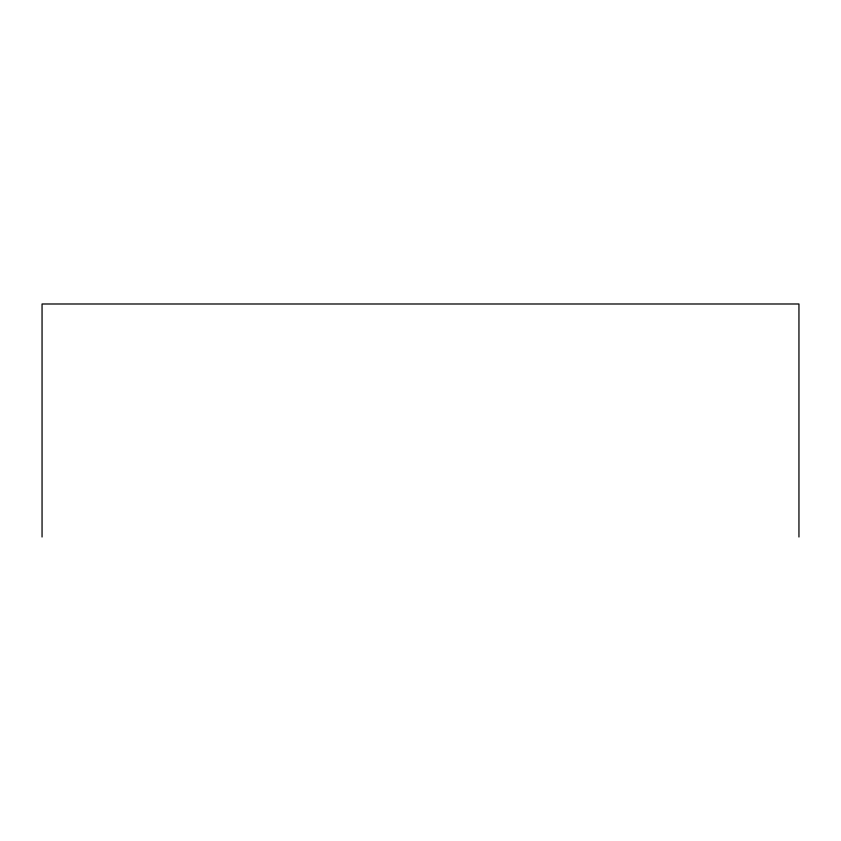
<?xml version="1.0" encoding="UTF-8"?>
<svg xmlns="http://www.w3.org/2000/svg" width="841" height="841" viewBox="0 0 841 841"><rect width="100%" height="100%" fill="white"/><g stroke="black" fill="none" stroke-linecap="round" stroke-linejoin="round"><path stroke-width="1.26" d="M798.95 537.01L798.95 303.99L42.05 303.99L42.05 537.01"/></g></svg>
